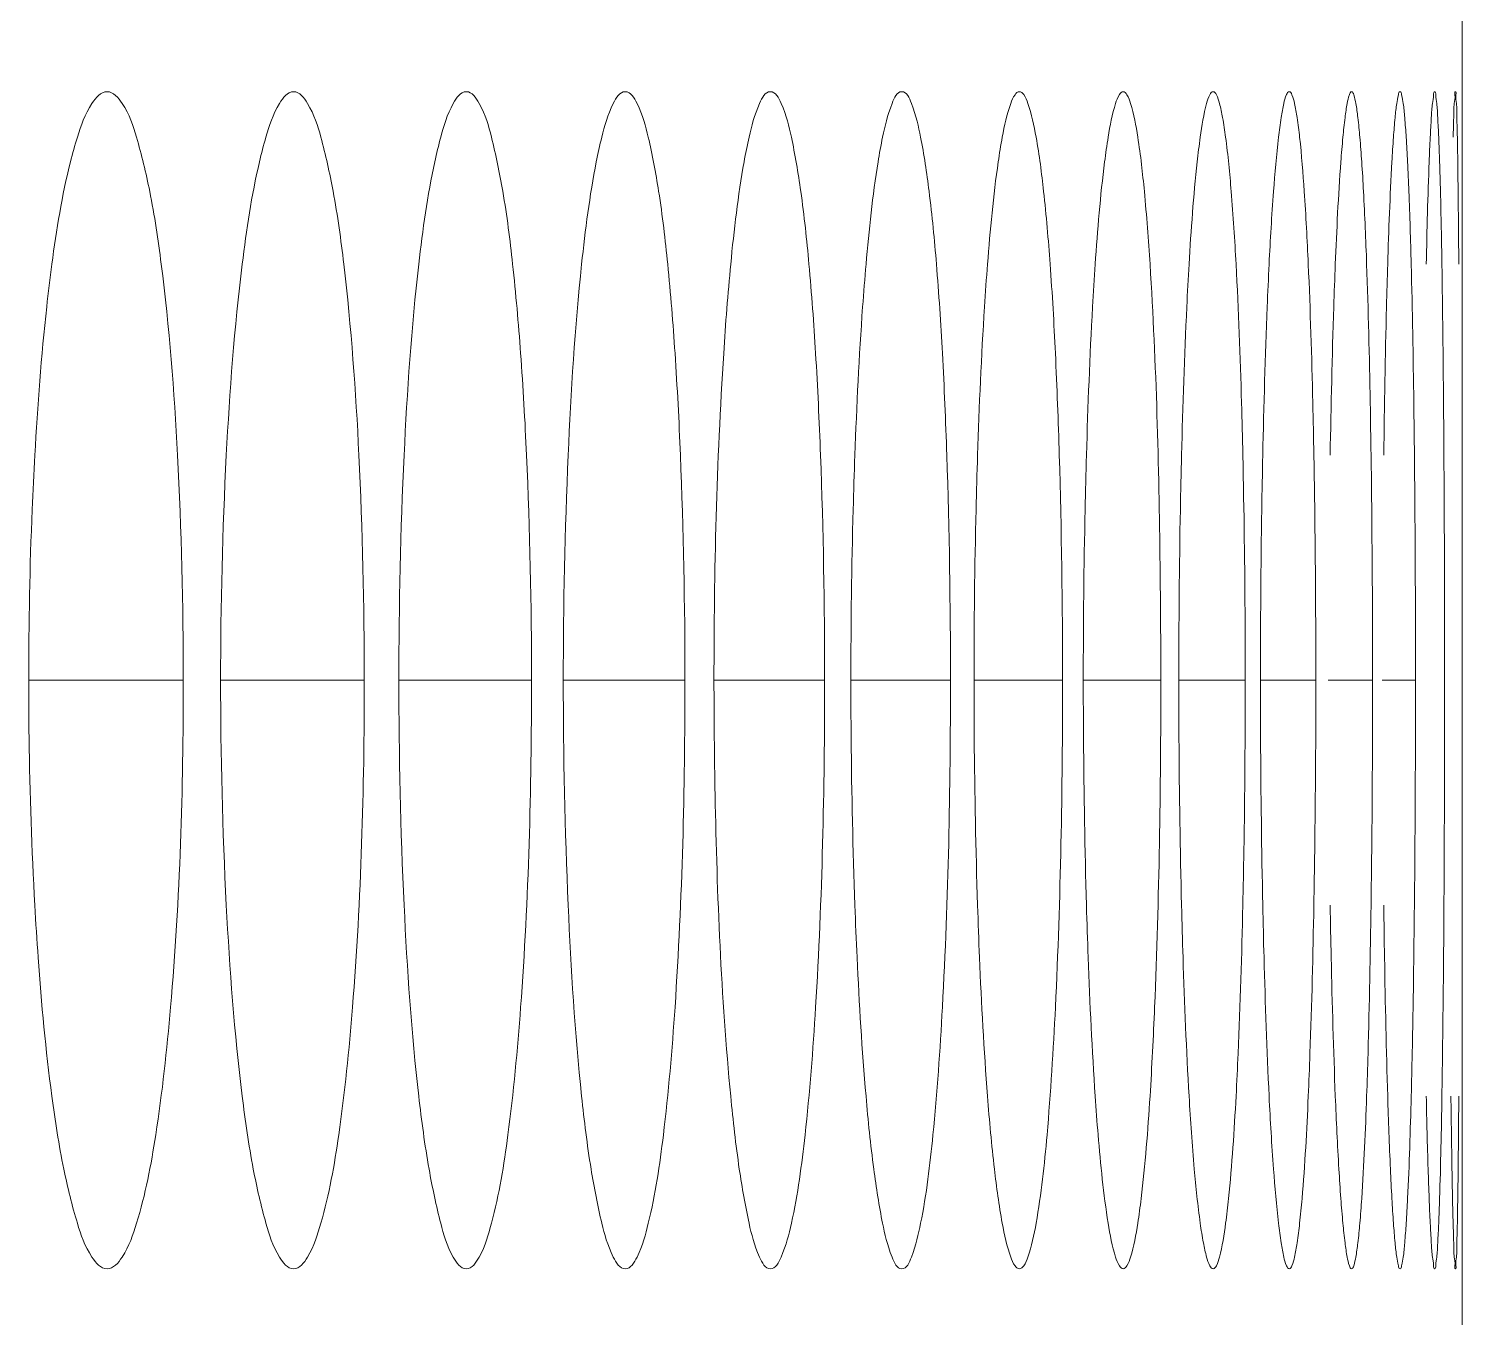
# Model space of a CAD drawing. Header units: millimetres. Extents: x 1177 to 4147, y 93 to 2194.
# Drawn here: x 2916.5 to 2923.81, y 1888.45 to 1895.02 of the extents above; entities that cross this region are included whole.
import ezdxf

# ---------------------------------------------------------------- set-up
doc = ezdxf.new("R2010")
doc.units = ezdxf.units.MM
doc.header["$LTSCALE"] = 0.1
doc.layers.get('0').update_dxf_attribs({"lineweight": 13})
doc.layers.add('标注', color=251, linetype='Continuous', lineweight=9)

msp = doc.modelspace()

# ---------------------------------------------------------------- linework, layer by layer
msp.add_line((2923.8102, 1348.8948), (2923.8102, 1914.8948))
at = {"layer": '标注'}
for p, q in [((2923.8102, 1894.7024), (2923.8102, 1895.1976)), ((2916.5035, 1891.7024), (2917.2917, 1891.7024)), ((2917.4818, 1891.7024), (2918.214, 1891.7024)), ((2918.39, 1891.7024), (2919.0662, 1891.7024)), ((2919.2282, 1891.7024), (2919.8482, 1891.7024)), ((2919.9962, 1891.7024), (2920.56, 1891.7024)), ((2920.6939, 1891.7024), (2921.2015, 1891.7024)), ((2921.3214, 1891.7024), (2921.7727, 1891.7024)), ((2921.8784, 1891.7024), (2922.2734, 1891.7024)), ((2922.3651, 1891.7024), (2922.7037, 1891.7024)), ((2922.7813, 1891.7024), (2923.0635, 1891.7024)), ((2923.127, 1891.7024), (2923.3529, 1891.7024)), ((2923.4023, 1891.7024), (2923.5716, 1891.7024)), ((2923.8102, 1888.2072), (2923.8102, 1888.7024))]:
    msp.add_line(p, q, dxfattribs=at)
for points, knots in [([(2916.9032, 1894.7024), (2916.8708, 1894.7024), (2916.7976, 1894.6148), (2916.7708, 1894.5303), (2916.7517, 1894.4707)], [0, 0, 0, 0, 0.341263, 1, 1, 1, 1]), ([(2917.2917, 1891.7024), (2917.2917, 1892.0851), (2917.2743, 1892.7931), (2917.2105, 1893.6265), (2917.1315, 1894.1644), (2917.064, 1894.4435), (2917.0079, 1894.615), (2916.9355, 1894.7024), (2916.9032, 1894.7024)], [0, 0, 0, 0, 0.374044, 0.692483, 0.814831, 0.907432, 0.968435, 1, 1, 1, 1]), ([(2917.8535, 1894.7024), (2917.8225, 1894.7024), (2917.7544, 1894.6119), (2917.7303, 1894.53), (2917.7127, 1894.4707)], [0, 0, 0, 0, 0.33368, 1, 1, 1, 1]), ([(2918.214, 1891.7024), (2918.214, 1892.0851), (2918.1979, 1892.7927), (2918.1387, 1893.6263), (2918.0655, 1894.1638), (2918.0027, 1894.4436), (2917.9516, 1894.6121), (2917.8844, 1894.7024), (2917.8535, 1894.7024)], [0, 0, 0, 0, 0.37507, 0.694236, 0.816716, 0.909212, 0.969734, 1, 1, 1, 1]), ([(2918.7337, 1894.7024), (2918.7041, 1894.7024), (2918.6415, 1894.6089), (2918.6199, 1894.5297), (2918.6036, 1894.4707)], [0, 0, 0, 0, 0.32591, 1, 1, 1, 1]), ([(2919.0662, 1891.7024), (2919.0662, 1892.085), (2919.0546, 1892.6413), (2919.0149, 1893.348), (2918.9754, 1893.7975), (2918.9295, 1894.1631), (2918.8714, 1894.4438), (2918.825, 1894.6092), (2918.7632, 1894.7024), (2918.7337, 1894.7024)], [0, 0, 0, 0, 0.376037, 0.546407, 0.695928, 0.818534, 0.910934, 0.971004, 1, 1, 1, 1]), ([(2919.5438, 1894.7024), (2919.5155, 1894.7024), (2919.4588, 1894.6057), (2919.4393, 1894.5295), (2919.4244, 1894.4707)], [0, 0, 0, 0, 0.318007, 1, 1, 1, 1]), ([(2919.8482, 1891.7024), (2919.8482, 1892.085), (2919.8377, 1892.6412), (2919.8013, 1893.3478), (2919.7652, 1893.7975), (2919.7232, 1894.1624), (2919.6701, 1894.4442), (2919.6279, 1894.6061), (2919.572, 1894.7024), (2919.5438, 1894.7024)], [0, 0, 0, 0, 0.376972, 0.547726, 0.697526, 0.820263, 0.912583, 0.972235, 1, 1, 1, 1]), ([(2920.2837, 1894.7024), (2920.2567, 1894.7024), (2920.2063, 1894.6024), (2920.1886, 1894.5293), (2920.1751, 1894.4707)], [0, 0, 0, 0, 0.310043, 1, 1, 1, 1]), ([(2920.56, 1891.7024), (2920.56, 1892.085), (2920.5505, 1892.6412), (2920.5175, 1893.3477), (2920.4848, 1893.7975), (2920.4467, 1894.1616), (2920.3987, 1894.4448), (2920.3602, 1894.6028), (2920.3106, 1894.7024), (2920.2837, 1894.7024)], [0, 0, 0, 0, 0.377854, 0.54897, 0.699037, 0.8219, 0.914152, 0.973419, 1, 1, 1, 1]), ([(2920.9533, 1894.7024), (2920.9275, 1894.7024), (2920.884, 1894.599), (2920.8676, 1894.5291), (2920.8554, 1894.4707)], [0, 0, 0, 0, 0.302109, 1, 1, 1, 1]), ([(2921.2015, 1891.7024), (2921.2015, 1892.085), (2921.193, 1892.6411), (2921.1634, 1893.3475), (2921.1341, 1893.7976), (2921.0997, 1894.1609), (2921.0572, 1894.4455), (2921.0219, 1894.5995), (2920.9791, 1894.7024), (2920.9533, 1894.7024)], [0, 0, 0, 0, 0.378677, 0.550133, 0.700451, 0.823436, 0.915631, 0.974548, 1, 1, 1, 1]), ([(2921.5526, 1894.7024), (2921.5437, 1894.7024), (2921.5228, 1894.6813), (2921.4929, 1894.6047), (2921.4763, 1894.5289), (2921.4655, 1894.4707)], [0, 0, 0, 0, 0.105409, 0.300624, 1, 1, 1, 1]), ([(2921.7727, 1891.7024), (2921.7727, 1892.085), (2921.7652, 1892.6408), (2921.7388, 1893.3479), (2921.7134, 1893.7961), (2921.6816, 1894.1642), (2921.6471, 1894.4368), (2921.6116, 1894.6046), (2921.5824, 1894.6813), (2921.5615, 1894.7024), (2921.5526, 1894.7024)], [0, 0, 0, 0, 0.37915, 0.550789, 0.701227, 0.824236, 0.916314, 0.974872, 0.991193, 1, 1, 1, 1]), ([(2922.0816, 1894.7024), (2922.0734, 1894.7024), (2922.0549, 1894.68), (2922.0294, 1894.6048), (2922.0146, 1894.5287), (2922.0052, 1894.4707)], [0, 0, 0, 0, 0.098407, 0.292591, 1, 1, 1, 1]), ([(2922.2184, 1893.8231), (2922.2106, 1893.9469), (2922.1942, 1894.1638), (2922.1644, 1894.4358), (2922.1329, 1894.6045), (2922.1081, 1894.6799), (2922.0897, 1894.7024), (2922.0816, 1894.7024)], [0, 0, 0, 0, 0.413839, 0.723224, 0.919125, 0.972822, 1, 1, 1, 1]), ([(2922.5401, 1894.7024), (2922.5326, 1894.7024), (2922.5168, 1894.6785), (2922.4954, 1894.6051), (2922.4825, 1894.5285), (2922.4744, 1894.4707)], [0, 0, 0, 0, 0.09147, 0.284797, 1, 1, 1, 1]), ([(2922.657, 1893.8231), (2922.6503, 1893.9469), (2922.6367, 1894.1628), (2922.6126, 1894.4127), (2922.5913, 1894.5612), (2922.5753, 1894.6355), (2922.5632, 1894.6784), (2922.5475, 1894.7024), (2922.5401, 1894.7024)], [0, 0, 0, 0, 0.41576, 0.726231, 0.839042, 0.922162, 0.975029, 1, 1, 1, 1]), ([(2922.9281, 1894.7024), (2922.9212, 1894.7024), (2922.9085, 1894.6769), (2922.8981, 1894.6358), (2922.8843, 1894.5609), (2922.8655, 1894.4127), (2922.8441, 1894.1626), (2922.8316, 1893.9468), (2922.8254, 1893.8231)], [0, 0, 0, 0, 0.022981, 0.075216, 0.158211, 0.271196, 0.582643, 1, 1, 1, 1]), ([(2923.0251, 1893.8231), (2923.0196, 1893.9468), (2923.0083, 1894.1625), (2922.9884, 1894.4127), (2922.9707, 1894.5608), (2922.9575, 1894.6358), (2922.9474, 1894.6768), (2922.9349, 1894.7024), (2922.9281, 1894.7024)], [0, 0, 0, 0, 0.417534, 0.729035, 0.841999, 0.924943, 0.977098, 1, 1, 1, 1]), ([(2923.2456, 1894.7024), (2923.2394, 1894.7024), (2923.2302, 1894.6752), (2923.2213, 1894.6363), (2923.2106, 1894.5605), (2923.2047, 1894.5039), (2923.2016, 1894.4707)], [0, 0, 0, 0, 0.078524, 0.270667, 0.578998, 1, 1, 1, 1]), ([(2923.3226, 1893.8231), (2923.3183, 1893.9468), (2923.3111, 1894.1209), (2923.2984, 1894.3364), (2923.289, 1894.4624), (2923.2795, 1894.5604), (2923.2694, 1894.6362), (2923.2608, 1894.6751), (2923.2518, 1894.7024), (2923.2456, 1894.7024)], [0, 0, 0, 0, 0.419072, 0.589237, 0.731487, 0.844598, 0.927408, 0.978974, 1, 1, 1, 1]), ([(2923.4926, 1894.7024), (2923.4868, 1894.7024), (2923.482, 1894.6735), (2923.4736, 1894.6368), (2923.4665, 1894.56), (2923.4617, 1894.5039), (2923.4593, 1894.4707)], [0, 0, 0, 0, 0.073071, 0.264912, 0.575251, 1, 1, 1, 1]), ([(2923.5497, 1893.8231), (2923.5465, 1893.9468), (2923.5413, 1894.1209), (2923.5318, 1894.3364), (2923.525, 1894.4624), (2923.5176, 1894.56), (2923.511, 1894.6368), (2923.503, 1894.6734), (2923.4983, 1894.7024), (2923.4926, 1894.7024)], [0, 0, 0, 0, 0.420342, 0.590956, 0.733511, 0.846755, 0.929474, 0.980577, 1, 1, 1, 1]), ([(2923.669, 1894.7024), (2923.6637, 1894.7024), (2923.6638, 1894.672), (2923.6551, 1894.6374), (2923.652, 1894.5596), (2923.6482, 1894.5039), (2923.6465, 1894.4707)], [0, 0, 0, 0, 0.068751, 0.260424, 0.572346, 1, 1, 1, 1]), ([(2923.7061, 1893.8231), (2923.7041, 1893.9468), (2923.7009, 1894.1209), (2923.6947, 1894.3363), (2923.6905, 1894.4625), (2923.685, 1894.5596), (2923.6824, 1894.6374), (2923.674, 1894.6719), (2923.6744, 1894.7024), (2923.669, 1894.7024)], [0, 0, 0, 0, 0.421292, 0.592245, 0.735033, 0.848385, 0.931046, 0.98182, 1, 1, 1, 1]), ([(2923.7749, 1894.7024), (2923.7698, 1894.7024), (2923.7755, 1894.6709), (2923.7657, 1894.6378), (2923.7671, 1894.5593), (2923.7641, 1894.5039), (2923.7632, 1894.4707)], [0, 0, 0, 0, 0.06594, 0.257533, 0.570482, 1, 1, 1, 1]), ([(2923.792, 1893.8231), (2923.7912, 1893.9468), (2923.7899, 1894.1209), (2923.7869, 1894.3362), (2923.7856, 1894.4626), (2923.7816, 1894.5594), (2923.7836, 1894.6378), (2923.774, 1894.6709), (2923.78, 1894.7024), (2923.7749, 1894.7024)], [0, 0, 0, 0, 0.421877, 0.593041, 0.735975, 0.849398, 0.932031, 0.98261, 1, 1, 1, 1]), ([(2916.7517, 1894.4707), (2916.7384, 1894.4292), (2916.68, 1894.2166), (2916.6451, 1893.9983), (2916.6216, 1893.8231)], [0, 0, 0, 0, 0.197654, 1, 1, 1, 1]), ([(2917.7127, 1894.4707), (2917.7003, 1894.4291), (2917.6459, 1894.2161), (2917.6135, 1893.9981), (2917.5917, 1893.8231)], [0, 0, 0, 0, 0.1972, 1, 1, 1, 1]), ([(2918.6036, 1894.4707), (2918.5922, 1894.4291), (2918.5418, 1894.2156), (2918.5119, 1893.9979), (2918.4918, 1893.8231)], [0, 0, 0, 0, 0.196774, 1, 1, 1, 1]), ([(2919.4244, 1894.4707), (2919.4139, 1894.429), (2919.3676, 1894.2152), (2919.3402, 1893.9978), (2919.3217, 1893.8231)], [0, 0, 0, 0, 0.196376, 1, 1, 1, 1]), ([(2920.1751, 1894.4707), (2920.1655, 1894.429), (2920.1232, 1894.2148), (2920.0984, 1893.9977), (2920.0815, 1893.8231)], [0, 0, 0, 0, 0.196008, 1, 1, 1, 1]), ([(2920.8554, 1894.4707), (2920.8468, 1894.4289), (2920.8086, 1894.2145), (2920.7862, 1893.9975), (2920.771, 1893.8231)], [0, 0, 0, 0, 0.195671, 1, 1, 1, 1]), ([(2921.4655, 1894.4707), (2921.4578, 1894.4289), (2921.4237, 1894.2141), (2921.4038, 1893.9974), (2921.3902, 1893.8231)], [0, 0, 0, 0, 0.195367, 1, 1, 1, 1]), ([(2922.0052, 1894.4707), (2921.9984, 1894.4289), (2921.9685, 1894.2139), (2921.951, 1893.9973), (2921.9391, 1893.8231)], [0, 0, 0, 0, 0.195095, 1, 1, 1, 1]), ([(2922.4744, 1894.4707), (2922.4686, 1894.4288), (2922.4428, 1894.2136), (2922.4278, 1893.9973), (2922.4175, 1893.8231)], [0, 0, 0, 0, 0.194857, 1, 1, 1, 1]), ([(2923.2016, 1894.4707), (2923.1976, 1894.4288), (2923.1802, 1894.2132), (2923.1699, 1893.9971), (2923.1629, 1893.8231)], [0, 0, 0, 0, 0.194485, 1, 1, 1, 1]), ([(2923.4593, 1894.4707), (2923.4563, 1894.4288), (2923.443, 1894.2131), (2923.4352, 1893.9971), (2923.4299, 1893.8231)], [0, 0, 0, 0, 0.194352, 1, 1, 1, 1]), ([(2923.6465, 1894.4707), (2923.6445, 1894.4288), (2923.6354, 1894.213), (2923.63, 1893.997), (2923.6263, 1893.8231)], [0, 0, 0, 0, 0.194256, 1, 1, 1, 1]), ([(2916.6216, 1893.8231), (2916.6119, 1893.7506), (2916.5732, 1893.427), (2916.5489, 1893.1019), (2916.5348, 1892.8497)], [0, 0, 0, 0, 0.224504, 1, 1, 1, 1]), ([(2917.5917, 1893.8231), (2917.5515, 1893.4999), (2917.4994, 1892.793), (2917.4818, 1892.0849), (2917.4818, 1891.7024)], [0, 0, 0, 0, 0.459843, 1, 1, 1, 1]), ([(2918.4918, 1893.8231), (2918.4545, 1893.4997), (2918.4064, 1892.7928), (2918.39, 1892.0849), (2918.39, 1891.7024)], [0, 0, 0, 0, 0.459732, 1, 1, 1, 1]), ([(2919.3217, 1893.8231), (2919.2875, 1893.4995), (2919.2433, 1892.7926), (2919.2282, 1892.0849), (2919.2282, 1891.7024)], [0, 0, 0, 0, 0.45963, 1, 1, 1, 1]), ([(2920.0815, 1893.8231), (2920.0669, 1893.6718), (2920.0135, 1892.9661), (2919.9962, 1892.258), (2919.9962, 1891.7024)], [0, 0, 0, 0, 0.214773, 1, 1, 1, 1]), ([(2920.771, 1893.8231), (2920.7647, 1893.7505), (2920.7395, 1893.4264), (2920.7236, 1893.1017), (2920.7144, 1892.8497)], [0, 0, 0, 0, 0.224097, 1, 1, 1, 1]), ([(2921.3902, 1893.8231), (2921.3846, 1893.7505), (2921.3621, 1893.4263), (2921.3479, 1893.1017), (2921.3397, 1892.8497)], [0, 0, 0, 0, 0.224036, 1, 1, 1, 1]), ([(2921.9391, 1893.8231), (2921.9341, 1893.7505), (2921.9143, 1893.4263), (2921.9018, 1893.1016), (2921.8946, 1892.8497)], [0, 0, 0, 0, 0.223981, 1, 1, 1, 1]), ([(2922.2734, 1891.7024), (2922.2734, 1891.8973), (2922.2685, 1892.6044), (2922.2508, 1893.3118), (2922.2184, 1893.8231)], [0, 0, 0, 0, 0.275612, 1, 1, 1, 1]), ([(2922.4175, 1893.8231), (2922.4132, 1893.7505), (2922.3961, 1893.4262), (2922.3853, 1893.1016), (2922.3791, 1892.8497)], [0, 0, 0, 0, 0.223934, 1, 1, 1, 1]), ([(2922.6915, 1892.8497), (2922.6896, 1892.9384), (2922.6815, 1893.263), (2922.6697, 1893.5875), (2922.657, 1893.8231)], [0, 0, 0, 0, 0.273401, 1, 1, 1, 1]), ([(2922.8254, 1893.8231), (2922.8218, 1893.7505), (2922.8075, 1893.4261), (2922.7984, 1893.1016), (2922.7931, 1892.8497)], [0, 0, 0, 0, 0.223894, 1, 1, 1, 1]), ([(2923.0535, 1892.8497), (2923.0519, 1892.9384), (2923.0453, 1893.263), (2923.0355, 1893.5874), (2923.0251, 1893.8231)], [0, 0, 0, 0, 0.27343, 1, 1, 1, 1]), ([(2923.1629, 1893.8231), (2923.16, 1893.7505), (2923.1483, 1893.4261), (2923.1409, 1893.1016), (2923.1366, 1892.8497)], [0, 0, 0, 0, 0.22386, 1, 1, 1, 1]), ([(2923.345, 1892.8497), (2923.3438, 1892.9384), (2923.3385, 1893.2629), (2923.3309, 1893.5874), (2923.3226, 1893.8231)], [0, 0, 0, 0, 0.273454, 1, 1, 1, 1]), ([(2923.4299, 1893.8231), (2923.4276, 1893.7504), (2923.4187, 1893.426), (2923.413, 1893.1015), (2923.4097, 1892.8497)], [0, 0, 0, 0, 0.223834, 1, 1, 1, 1]), ([(2923.566, 1892.8497), (2923.5651, 1892.9384), (2923.5613, 1893.2629), (2923.5557, 1893.5874), (2923.5497, 1893.8231)], [0, 0, 0, 0, 0.273472, 1, 1, 1, 1]), ([(2923.7164, 1892.8497), (2923.7158, 1892.9384), (2923.7134, 1893.2629), (2923.71, 1893.5873), (2923.7061, 1893.8231)], [0, 0, 0, 0, 0.273485, 1, 1, 1, 1]), ([(2916.5348, 1892.8497), (2916.5296, 1892.7573), (2916.5112, 1892.3752), (2916.5035, 1891.9925), (2916.5035, 1891.7024)], [0, 0, 0, 0, 0.241739, 1, 1, 1, 1]), ([(2920.7144, 1892.8497), (2920.711, 1892.7573), (2920.699, 1892.375), (2920.6939, 1891.9925), (2920.6939, 1891.7024)], [0, 0, 0, 0, 0.241638, 1, 1, 1, 1]), ([(2921.3397, 1892.8497), (2921.3366, 1892.7573), (2921.3259, 1892.375), (2921.3214, 1891.9925), (2921.3214, 1891.7024)], [0, 0, 0, 0, 0.241623, 1, 1, 1, 1]), ([(2921.8946, 1892.8497), (2921.8919, 1892.7573), (2921.8824, 1892.375), (2921.8784, 1891.9925), (2921.8784, 1891.7024)], [0, 0, 0, 0, 0.241609, 1, 1, 1, 1]), ([(2922.3791, 1892.8497), (2922.3768, 1892.7573), (2922.3686, 1892.3749), (2922.3651, 1891.9925), (2922.3651, 1891.7024)], [0, 0, 0, 0, 0.241597, 1, 1, 1, 1]), ([(2922.7037, 1891.7024), (2922.7037, 1891.8004), (2922.7027, 1892.1828), (2922.6978, 1892.5653), (2922.6915, 1892.8497)], [0, 0, 0, 0, 0.25612, 1, 1, 1, 1]), ([(2922.7931, 1892.8497), (2922.7912, 1892.7573), (2922.7842, 1892.3749), (2922.7813, 1891.9925), (2922.7813, 1891.7024)], [0, 0, 0, 0, 0.241587, 1, 1, 1, 1]), ([(2923.0635, 1891.7024), (2923.0635, 1891.8004), (2923.0627, 1892.1828), (2923.0587, 1892.5652), (2923.0535, 1892.8497)], [0, 0, 0, 0, 0.256125, 1, 1, 1, 1]), ([(2923.3529, 1891.7024), (2923.3529, 1891.8004), (2923.3522, 1892.1828), (2923.349, 1892.5652), (2923.345, 1892.8497)], [0, 0, 0, 0, 0.25613, 1, 1, 1, 1]), ([(2923.5716, 1891.7024), (2923.5716, 1891.8004), (2923.5711, 1892.1828), (2923.5689, 1892.5652), (2923.566, 1892.8497)], [0, 0, 0, 0, 0.256133, 1, 1, 1, 1]), ([(2923.7198, 1891.7024), (2923.7198, 1891.8004), (2923.7195, 1892.1828), (2923.7182, 1892.5652), (2923.7164, 1892.8497)], [0, 0, 0, 0, 0.256135, 1, 1, 1, 1]), ([(2916.5035, 1891.7024), (2916.5035, 1891.6045), (2916.5062, 1891.2219), (2916.5189, 1890.8394), (2916.5348, 1890.5552)], [0, 0, 0, 0, 0.256029, 1, 1, 1, 1]), ([(2917.053, 1888.9342), (2917.0989, 1889.0808), (2917.1679, 1889.4482), (2917.2679, 1890.3706), (2917.2917, 1891.1464), (2917.2917, 1891.7024)], [0, 0, 0, 0, 0.165488, 0.400972, 1, 1, 1, 1]), ([(2917.4818, 1891.7024), (2917.4818, 1891.3199), (2917.4994, 1890.6118), (2917.5515, 1889.9049), (2917.5917, 1889.5818)], [0, 0, 0, 0, 0.540157, 1, 1, 1, 1]), ([(2917.9926, 1888.9342), (2918.0354, 1889.0812), (2918.0993, 1889.4486), (2918.192, 1890.3711), (2918.214, 1891.1465), (2918.214, 1891.7024)], [0, 0, 0, 0, 0.165101, 0.400554, 1, 1, 1, 1]), ([(2918.39, 1891.7024), (2918.39, 1891.3199), (2918.4064, 1890.612), (2918.4545, 1889.9051), (2918.4918, 1889.5818)], [0, 0, 0, 0, 0.540268, 1, 1, 1, 1]), ([(2918.8621, 1888.9342), (2918.9017, 1889.0816), (2918.9605, 1889.4491), (2919.046, 1890.3715), (2919.0662, 1891.1466), (2919.0662, 1891.7024)], [0, 0, 0, 0, 0.16474, 0.400164, 1, 1, 1, 1]), ([(2919.2282, 1891.7024), (2919.2282, 1891.32), (2919.2433, 1890.6122), (2919.2875, 1889.9053), (2919.3217, 1889.5818)], [0, 0, 0, 0, 0.54037, 1, 1, 1, 1]), ([(2919.6615, 1888.9342), (2919.6978, 1889.082), (2919.7516, 1889.4494), (2919.8298, 1890.372), (2919.8482, 1891.1466), (2919.8482, 1891.7024)], [0, 0, 0, 0, 0.164406, 0.399805, 1, 1, 1, 1]), ([(2919.9962, 1891.7024), (2919.9962, 1891.5075), (2920.0039, 1890.8001), (2920.0323, 1890.0921), (2920.0815, 1889.5818)], [0, 0, 0, 0, 0.275462, 1, 1, 1, 1]), ([(2920.3906, 1888.9342), (2920.4237, 1889.0824), (2920.4724, 1889.4498), (2920.5434, 1890.3724), (2920.56, 1891.1467), (2920.56, 1891.7024)], [0, 0, 0, 0, 0.1641, 0.399476, 1, 1, 1, 1]), ([(2920.6939, 1891.7024), (2920.6939, 1891.6045), (2920.6957, 1891.222), (2920.704, 1890.8395), (2920.7144, 1890.5552)], [0, 0, 0, 0, 0.256091, 1, 1, 1, 1]), ([(2921.0495, 1888.9342), (2921.0793, 1889.0828), (2921.123, 1889.4501), (2921.1867, 1890.3727), (2921.2015, 1891.1467), (2921.2015, 1891.7024)], [0, 0, 0, 0, 0.163823, 0.399177, 1, 1, 1, 1]), ([(2921.3214, 1891.7024), (2921.3214, 1891.6045), (2921.3229, 1891.222), (2921.3304, 1890.8395), (2921.3397, 1890.5552)], [0, 0, 0, 0, 0.2561, 1, 1, 1, 1]), ([(2921.638, 1888.9342), (2921.6645, 1889.0831), (2921.7032, 1889.4504), (2921.7596, 1890.373), (2921.7727, 1891.1467), (2921.7727, 1891.7024)], [0, 0, 0, 0, 0.163574, 0.39891, 1, 1, 1, 1]), ([(2921.8784, 1891.7024), (2921.8784, 1891.6045), (2921.8798, 1891.222), (2921.8864, 1890.8396), (2921.8946, 1890.5552)], [0, 0, 0, 0, 0.256108, 1, 1, 1, 1]), ([(2922.2184, 1889.5818), (2922.228, 1889.7332), (2922.2627, 1890.4396), (2922.2734, 1891.147), (2922.2734, 1891.7024)], [0, 0, 0, 0, 0.214516, 1, 1, 1, 1]), ([(2922.3651, 1891.7024), (2922.3651, 1891.6045), (2922.3663, 1891.222), (2922.372, 1890.8396), (2922.3791, 1890.5552)], [0, 0, 0, 0, 0.256115, 1, 1, 1, 1]), ([(2922.6915, 1890.5552), (2922.6936, 1890.6475), (2922.7008, 1891.0299), (2922.7037, 1891.4124), (2922.7037, 1891.7024)], [0, 0, 0, 0, 0.241589, 1, 1, 1, 1]), ([(2922.7813, 1891.7024), (2922.7813, 1891.6045), (2922.7823, 1891.222), (2922.7871, 1890.8396), (2922.7931, 1890.5552)], [0, 0, 0, 0, 0.256121, 1, 1, 1, 1]), ([(2923.0535, 1890.5552), (2923.0552, 1890.6475), (2923.0611, 1891.0299), (2923.0635, 1891.4124), (2923.0635, 1891.7024)], [0, 0, 0, 0, 0.241581, 1, 1, 1, 1]), ([(2923.345, 1890.5552), (2923.3463, 1890.6475), (2923.351, 1891.0299), (2923.3529, 1891.4124), (2923.3529, 1891.7024)], [0, 0, 0, 0, 0.241574, 1, 1, 1, 1]), ([(2923.566, 1890.5552), (2923.5669, 1890.6475), (2923.5703, 1891.03), (2923.5716, 1891.4124), (2923.5716, 1891.7024)], [0, 0, 0, 0, 0.241568, 1, 1, 1, 1]), ([(2923.7164, 1890.5552), (2923.7169, 1890.6475), (2923.719, 1891.03), (2923.7198, 1891.4124), (2923.7198, 1891.7024)], [0, 0, 0, 0, 0.241564, 1, 1, 1, 1]), ([(2916.5348, 1890.5552), (2916.5397, 1890.4664), (2916.5604, 1890.1413), (2916.5902, 1889.8166), (2916.6216, 1889.5818)], [0, 0, 0, 0, 0.272926, 1, 1, 1, 1]), ([(2920.7144, 1890.5552), (2920.7176, 1890.4664), (2920.7311, 1890.1417), (2920.7505, 1889.8171), (2920.771, 1889.5818)], [0, 0, 0, 0, 0.273252, 1, 1, 1, 1]), ([(2921.3397, 1890.5552), (2921.3425, 1890.4664), (2921.3546, 1890.1417), (2921.3719, 1889.8172), (2921.3902, 1889.5818)], [0, 0, 0, 0, 0.273301, 1, 1, 1, 1]), ([(2921.8946, 1890.5552), (2921.8971, 1890.4664), (2921.9077, 1890.1418), (2921.923, 1889.8173), (2921.9391, 1889.5818)], [0, 0, 0, 0, 0.273345, 1, 1, 1, 1]), ([(2922.3791, 1890.5552), (2922.3813, 1890.4664), (2922.3904, 1890.1418), (2922.4036, 1889.8173), (2922.4175, 1889.5818)], [0, 0, 0, 0, 0.273383, 1, 1, 1, 1]), ([(2922.657, 1889.5818), (2922.6609, 1889.6544), (2922.6764, 1889.9787), (2922.686, 1890.3033), (2922.6915, 1890.5552)], [0, 0, 0, 0, 0.223913, 1, 1, 1, 1]), ([(2922.7931, 1890.5552), (2922.7949, 1890.4664), (2922.8027, 1890.1419), (2922.8138, 1889.8174), (2922.8254, 1889.5818)], [0, 0, 0, 0, 0.273415, 1, 1, 1, 1]), ([(2923.0251, 1889.5818), (2923.0283, 1889.6544), (2923.0411, 1889.9787), (2923.049, 1890.3033), (2923.0535, 1890.5552)], [0, 0, 0, 0, 0.223876, 1, 1, 1, 1]), ([(2923.1366, 1890.5552), (2923.1382, 1890.4664), (2923.1444, 1890.1419), (2923.1534, 1889.8174), (2923.1629, 1889.5818)], [0, 0, 0, 0, 0.273442, 1, 1, 1, 1]), ([(2923.3226, 1889.5818), (2923.3252, 1889.6544), (2923.3353, 1889.9788), (2923.3415, 1890.3033), (2923.345, 1890.5552)], [0, 0, 0, 0, 0.223846, 1, 1, 1, 1]), ([(2923.4097, 1890.5552), (2923.4108, 1890.4664), (2923.4157, 1890.1419), (2923.4226, 1889.8175), (2923.4299, 1889.5818)], [0, 0, 0, 0, 0.273463, 1, 1, 1, 1]), ([(2923.5497, 1889.5818), (2923.5515, 1889.6544), (2923.5589, 1889.9788), (2923.5634, 1890.3033), (2923.566, 1890.5552)], [0, 0, 0, 0, 0.223823, 1, 1, 1, 1]), ([(2923.7061, 1889.5818), (2923.7073, 1889.6544), (2923.712, 1889.9789), (2923.7148, 1890.3033), (2923.7164, 1890.5552)], [0, 0, 0, 0, 0.223807, 1, 1, 1, 1]), ([(2916.6216, 1889.5818), (2916.6383, 1889.4575), (2916.6711, 1889.2409), (2916.7404, 1888.9614), (2916.7979, 1888.7899), (2916.8708, 1888.7024), (2916.9032, 1888.7024)], [0, 0, 0, 0, 0.397524, 0.698589, 0.897148, 1, 1, 1, 1]), ([(2917.5917, 1889.5818), (2917.6072, 1889.4576), (2917.6375, 1889.2415), (2917.7022, 1888.9613), (2917.7548, 1888.7927), (2917.8225, 1888.7024), (2917.8535, 1888.7024)], [0, 0, 0, 0, 0.400242, 0.702686, 0.900801, 1, 1, 1, 1]), ([(2918.4918, 1889.5818), (2918.5061, 1889.4577), (2918.534, 1889.2422), (2918.594, 1888.9611), (2918.6418, 1888.7956), (2918.7041, 1888.7024), (2918.7337, 1888.7024)], [0, 0, 0, 0, 0.402894, 0.706703, 0.904419, 1, 1, 1, 1]), ([(2919.3217, 1889.5818), (2919.3349, 1889.4577), (2919.3605, 1889.2429), (2919.4155, 1888.9607), (2919.4591, 1888.7987), (2919.5155, 1888.7024), (2919.5438, 1888.7024)], [0, 0, 0, 0, 0.405465, 0.710613, 0.90798, 1, 1, 1, 1]), ([(2920.0815, 1889.5818), (2920.0935, 1889.4578), (2920.1169, 1889.2437), (2920.1667, 1888.9602), (2920.2065, 1888.802), (2920.2567, 1888.7024), (2920.2837, 1888.7024)], [0, 0, 0, 0, 0.407936, 0.714388, 0.911454, 1, 1, 1, 1]), ([(2920.771, 1889.5818), (2920.7818, 1889.4579), (2920.8031, 1889.2445), (2920.8475, 1888.9595), (2920.8841, 1888.8053), (2920.9275, 1888.7024), (2920.9533, 1888.7024)], [0, 0, 0, 0, 0.410287, 0.717996, 0.914809, 1, 1, 1, 1]), ([(2921.3902, 1889.5818), (2921.3999, 1889.4579), (2921.4198, 1889.241), (2921.4561, 1888.9682), (2921.4929, 1888.8003), (2921.5228, 1888.7236), (2921.5437, 1888.7024), (2921.5526, 1888.7024)], [0, 0, 0, 0, 0.411464, 0.719593, 0.915708, 0.970447, 1, 1, 1, 1]), ([(2921.9391, 1889.5818), (2921.9435, 1889.5161), (2921.96, 1889.2998), (2921.981, 1889.0834), (2922.0052, 1888.9342)], [0, 0, 0, 0, 0.303324, 1, 1, 1, 1]), ([(2922.1562, 1888.9342), (2922.1627, 1888.976), (2922.1911, 1889.1911), (2922.2074, 1889.4075), (2922.2184, 1889.5818)], [0, 0, 0, 0, 0.195029, 1, 1, 1, 1]), ([(2922.4175, 1889.5818), (2922.4248, 1889.458), (2922.4396, 1889.242), (2922.4653, 1888.9921), (2922.4877, 1888.8436), (2922.5043, 1888.7693), (2922.5168, 1888.7264), (2922.5326, 1888.7024), (2922.5401, 1888.7024)], [0, 0, 0, 0, 0.415555, 0.725968, 0.838805, 0.921987, 0.974946, 1, 1, 1, 1]), ([(2922.6039, 1888.9342), (2922.6094, 1888.976), (2922.6338, 1889.1913), (2922.6476, 1889.4076), (2922.657, 1889.5818)], [0, 0, 0, 0, 0.1948, 1, 1, 1, 1]), ([(2922.8254, 1889.5818), (2922.8316, 1889.458), (2922.8441, 1889.2423), (2922.8655, 1888.9921), (2922.8843, 1888.844), (2922.8981, 1888.769), (2922.9085, 1888.728), (2922.9212, 1888.7024), (2922.9281, 1888.7024)], [0, 0, 0, 0, 0.417357, 0.728804, 0.841789, 0.924784, 0.977019, 1, 1, 1, 1]), ([(2922.9811, 1888.9342), (2922.9857, 1888.976), (2923.0059, 1889.1915), (2923.0173, 1889.4077), (2923.0251, 1889.5818)], [0, 0, 0, 0, 0.194606, 1, 1, 1, 1]), ([(2923.1629, 1889.5818), (2923.1679, 1889.458), (2923.176, 1889.2839), (2923.1901, 1889.0684), (2923.2004, 1888.9425), (2923.2106, 1888.8444), (2923.2213, 1888.7686), (2923.2302, 1888.7297), (2923.2394, 1888.7024), (2923.2456, 1888.7024)], [0, 0, 0, 0, 0.418924, 0.589053, 0.731293, 0.84442, 0.927271, 0.978902, 1, 1, 1, 1]), ([(2923.2879, 1888.9342), (2923.2915, 1888.9761), (2923.3075, 1889.1917), (2923.3165, 1889.4077), (2923.3226, 1889.5818)], [0, 0, 0, 0, 0.194447, 1, 1, 1, 1]), ([(2923.4299, 1889.5818), (2923.4337, 1889.4581), (2923.4399, 1889.2839), (2923.4506, 1889.0685), (2923.4583, 1888.9424), (2923.4664, 1888.8448), (2923.4736, 1888.7681), (2923.482, 1888.7314), (2923.4868, 1888.7024), (2923.4926, 1888.7024)], [0, 0, 0, 0, 0.420227, 0.590813, 0.733359, 0.846615, 0.929364, 0.980517, 1, 1, 1, 1]), ([(2923.5241, 1888.9342), (2923.5268, 1888.9761), (2923.5386, 1889.1918), (2923.5452, 1889.4078), (2923.5497, 1889.5818)], [0, 0, 0, 0, 0.194323, 1, 1, 1, 1]), ([(2923.6263, 1889.5818), (2923.6289, 1889.4581), (2923.6331, 1889.284), (2923.6407, 1889.0686), (2923.6457, 1888.9423), (2923.6519, 1888.8452), (2923.6551, 1888.7675), (2923.6638, 1888.7329), (2923.6637, 1888.7024), (2923.669, 1888.7024)], [0, 0, 0, 0, 0.421213, 0.592146, 0.734928, 0.848287, 0.930969, 0.981776, 1, 1, 1, 1]), ([(2923.6897, 1888.9342), (2923.6915, 1888.9761), (2923.6991, 1889.1919), (2923.7033, 1889.4078), (2923.7061, 1889.5818)], [0, 0, 0, 0, 0.194237, 1, 1, 1, 1]), ([(2923.7521, 1889.5818), (2923.7536, 1889.4581), (2923.7558, 1889.284), (2923.7602, 1889.0686), (2923.7624, 1888.9422), (2923.767, 1888.8455), (2923.7657, 1888.7671), (2923.7755, 1888.734), (2923.7698, 1888.7024), (2923.7749, 1888.7024)], [0, 0, 0, 0, 0.421837, 0.59299, 0.735921, 0.849347, 0.93199, 0.982587, 1, 1, 1, 1]), ([(2923.7848, 1888.9342), (2923.7856, 1888.9761), (2923.7891, 1889.192), (2923.7908, 1889.4078), (2923.792, 1889.5818)], [0, 0, 0, 0, 0.194186, 1, 1, 1, 1]), ([(2916.9032, 1888.7024), (2916.9355, 1888.7024), (2917.0083, 1888.7902), (2917.0343, 1888.8746), (2917.053, 1888.9342)], [0, 0, 0, 0, 0.340981, 1, 1, 1, 1]), ([(2917.8535, 1888.7024), (2917.8844, 1888.7024), (2917.952, 1888.7931), (2917.9753, 1888.8749), (2917.9926, 1888.9342)], [0, 0, 0, 0, 0.333358, 1, 1, 1, 1]), ([(2918.7337, 1888.7024), (2918.7632, 1888.7024), (2918.8254, 1888.7961), (2918.8462, 1888.8752), (2918.8621, 1888.9342)], [0, 0, 0, 0, 0.325549, 1, 1, 1, 1]), ([(2919.5438, 1888.7024), (2919.572, 1888.7024), (2919.6282, 1888.7993), (2919.647, 1888.8754), (2919.6615, 1888.9342)], [0, 0, 0, 0, 0.317612, 1, 1, 1, 1]), ([(2920.2837, 1888.7024), (2920.3106, 1888.7024), (2920.3605, 1888.8026), (2920.3775, 1888.8756), (2920.3906, 1888.9342)], [0, 0, 0, 0, 0.30962, 1, 1, 1, 1]), ([(2920.9533, 1888.7024), (2920.9791, 1888.7024), (2921.0221, 1888.8061), (2921.0378, 1888.8758), (2921.0495, 1888.9342)], [0, 0, 0, 0, 0.301667, 1, 1, 1, 1]), ([(2921.5526, 1888.7024), (2921.5615, 1888.7024), (2921.5824, 1888.7236), (2921.6115, 1888.8002), (2921.6277, 1888.876), (2921.638, 1888.9342)], [0, 0, 0, 0, 0.105232, 0.30026, 1, 1, 1, 1]), ([(2922.0052, 1888.9342), (2922.0146, 1888.8762), (2922.0294, 1888.8001), (2922.0549, 1888.7249), (2922.0734, 1888.7024), (2922.0816, 1888.7024)], [0, 0, 0, 0, 0.707409, 0.901593, 1, 1, 1, 1]), ([(2922.0816, 1888.7024), (2922.0897, 1888.7024), (2922.1081, 1888.7249), (2922.1329, 1888.8002), (2922.1472, 1888.8762), (2922.1562, 1888.9342)], [0, 0, 0, 0, 0.098208, 0.29222, 1, 1, 1, 1]), ([(2922.5401, 1888.7024), (2922.5475, 1888.7024), (2922.5632, 1888.7264), (2922.5839, 1888.7998), (2922.5962, 1888.8763), (2922.6039, 1888.9342)], [0, 0, 0, 0, 0.091255, 0.28443, 1, 1, 1, 1]), ([(2922.9281, 1888.7024), (2922.9349, 1888.7024), (2922.9474, 1888.728), (2922.9575, 1888.769), (2922.9707, 1888.844), (2922.9775, 1888.9009), (2922.9811, 1888.9342)], [0, 0, 0, 0, 0.084528, 0.277009, 0.583108, 1, 1, 1, 1]), ([(2923.2456, 1888.7024), (2923.2518, 1888.7024), (2923.2607, 1888.7297), (2923.2693, 1888.7686), (2923.2795, 1888.8444), (2923.285, 1888.9009), (2923.2879, 1888.9342)], [0, 0, 0, 0, 0.078313, 0.270352, 0.578752, 1, 1, 1, 1]), ([(2923.4926, 1888.7024), (2923.4983, 1888.7024), (2923.503, 1888.7314), (2923.511, 1888.768), (2923.5176, 1888.8448), (2923.5219, 1888.9009), (2923.5241, 1888.9342)], [0, 0, 0, 0, 0.072887, 0.264651, 0.57505, 1, 1, 1, 1]), ([(2923.669, 1888.7024), (2923.6744, 1888.7024), (2923.674, 1888.7329), (2923.6824, 1888.7674), (2923.6849, 1888.8453), (2923.6883, 1888.9009), (2923.6897, 1888.9342)], [0, 0, 0, 0, 0.068613, 0.260235, 0.572203, 1, 1, 1, 1]), ([(2923.7749, 1888.7024), (2923.78, 1888.7024), (2923.774, 1888.734), (2923.7836, 1888.767), (2923.7815, 1888.8455), (2923.7842, 1888.901), (2923.7848, 1888.9342)], [0, 0, 0, 0, 0.065866, 0.257433, 0.570407, 1, 1, 1, 1])]:
    msp.add_open_spline(points, degree=3, knots=knots, dxfattribs=at)

doc.saveas('drawing.dxf')
